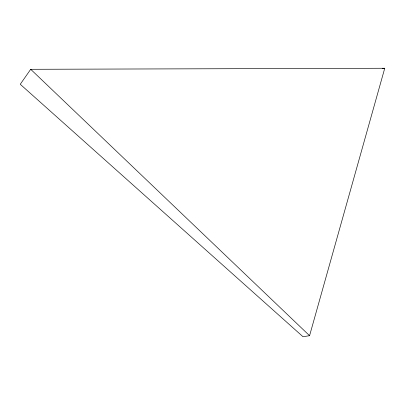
<?xml version="1.0" encoding="UTF-8"?>
<svg xmlns="http://www.w3.org/2000/svg" width="405" height="405" viewBox="0 0 405 405"><rect width="100%" height="100%" fill="white"/><g stroke="black" fill="none" stroke-linecap="round" stroke-linejoin="round"><path stroke-width="0.61" d="M309.572 335.689L384.75 68.258L30.709 69.301L20.25 84.28L303.026 336.742L309.572 335.689L30.709 69.301M382.371 68.637L384.75 68.258"/></g></svg>
